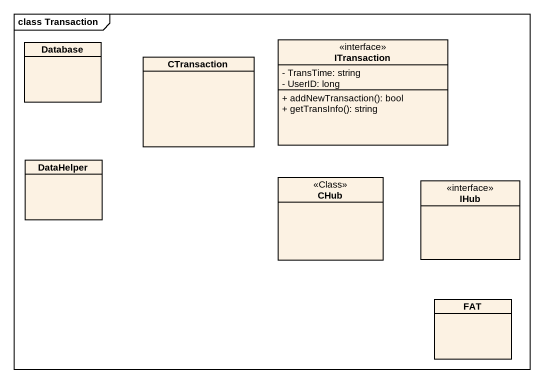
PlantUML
@startuml
mainframe class Transaction
hide circle
hide empty members
skinparam classAttributeIconSize 0
class "Database" as Database_
class ITransaction <<interface>> {
  - TransTime: string
  - UserID: long
  + addNewTransaction(): bool
  + getTransInfo(): string
}
class CTransaction
class DataHelper
class CHub <<Class>>
class IHub <<interface>>
class FAT
@enduml
